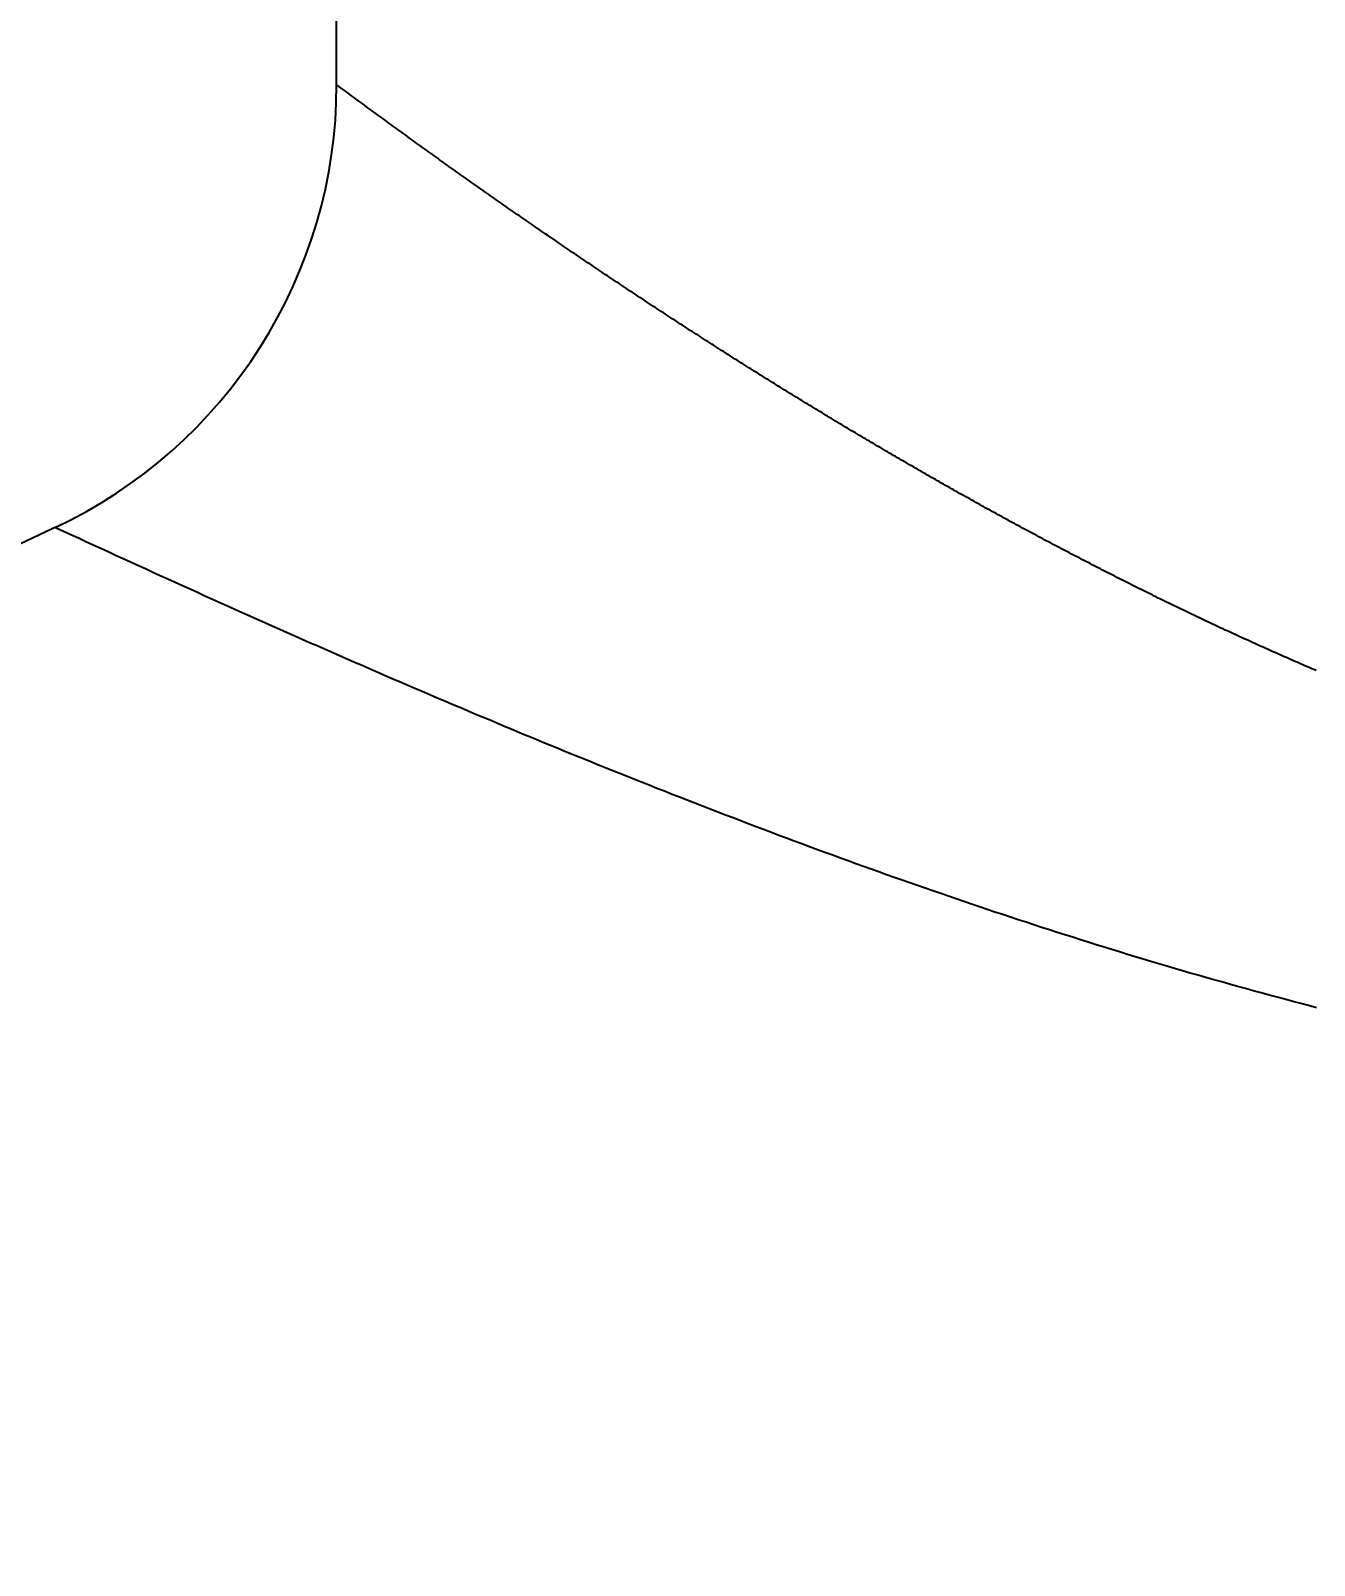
# Model space of a CAD drawing. Header units: millimetres. Extents: x 0 to 3800, y -67 to 2530.
# Drawn here: x 2310.78 to 2324.26, y 1473.67 to 1489.78 of the extents above; entities that cross this region are included whole.
import ezdxf

# ---------------------------------------------------------------- set-up
doc = ezdxf.new("R2010")
doc.units = ezdxf.units.MM
doc.layers.add('내부선 및 부속', color=4, linetype='Continuous')
doc.layers.add('치수선', color=7, linetype='Continuous')
doc.styles.add('____', font='')
doc.styles.get('____').set_extended_font_data('굴림')
doc.dimstyles.new('MSADIM', dxfattribs={"dimtxt": 33, "dimasz": 17, "dimexe": 10, "dimexo": 7.5, "dimgap": 10, "dimtad": 0, "dimtih": 1, "dimtoh": 1, "dimdec": 0, "dimzin": 1, "dimdsep": 46, "dimtxsty": '____', "dimcen": 11.25, "dimadec": 0, "dimazin": 0, "dimtfac": 1, "dimtdec": 0, "dimtix": 1, "dimtmove": 0, "dimatfit": 3, "dimfxl": 1, "dimtolj": 1, "dimtzin": 1, "dimarcsym": 0})

# ---------------------------------------------------------------- blocks, each defined once
blk = doc.blocks.new('*D35')
at = {"layer": '치수선', "color": 0, "linetype": 'Continuous', "lineweight": -2, "transparency": 16777216}
for p, q in [((2924.524, 1577.512), (2924.524, 1252.002)), ((2244.524, 1269.502), (2244.524, 1272.002)), ((2261.524, 1262.002), (2547.243, 1262.002)), ((2907.524, 1262.002), (2621.804, 1262.002))]:
    blk.add_line(p, q, dxfattribs=at)
at = {"layer": '치수선', "color": 0, "linetype": 'Continuous', "transparency": 16777216}
for points in [[(2261.524, 1264.835), (2261.524, 1259.168), (2244.524, 1262.002)], [(2907.524, 1264.835), (2907.524, 1259.168), (2924.524, 1262.002)]]:
    blk.add_solid(points, dxfattribs=at)
at = {"layer": '치수선', "color": 0, "linetype": 'Continuous', "transparency": 16777216, "insert": (2584.524, 1262.002), "char_height": 25, "attachment_point": 5, "style": '____'}
blk.add_mtext('\\A1;680', dxfattribs=at)

msp = doc.modelspace()

# ---------------------------------------------------------------- linework, layer by layer
at = {"layer": '내부선 및 부속', "linetype": 'Continuous'}
for p, q in [((2313.993, 1489.201), (2313.993, 1500.171)), ((2311.048, 1484.558), (2311.036, 1484.563))]:
    msp.add_line(p, q, dxfattribs=at)
at = {"layer": '내부선 및 부속', "linetype": 'Continuous', "flags": 128}
for points in [[(2324.278, 1483.061), (2324.255, 1483.071), (2324.233, 1483.08), (2324.211, 1483.09), (2324.188, 1483.1), (2324.166, 1483.109), (2324.144, 1483.119), (2324.121, 1483.129), (2324.099, 1483.138), (2324.077, 1483.148), (2324.055, 1483.158), (2324.032, 1483.168), (2324.01, 1483.177), (2323.988, 1483.187), (2323.966, 1483.197), (2323.943, 1483.207), (2323.921, 1483.216), (2323.899, 1483.226), (2323.877, 1483.236), (2323.854, 1483.246), (2323.832, 1483.256), (2323.81, 1483.266), (2323.788, 1483.276), (2323.766, 1483.286), (2323.743, 1483.296), (2323.721, 1483.306), (2323.699, 1483.315), (2323.677, 1483.325), (2323.655, 1483.335), (2323.633, 1483.346), (2323.61, 1483.356), (2323.588, 1483.366), (2323.566, 1483.376), (2323.544, 1483.386), (2323.522, 1483.396), (2323.5, 1483.406), (2323.478, 1483.416), (2323.456, 1483.426), (2323.433, 1483.436), (2323.411, 1483.447), (2323.389, 1483.457), (2323.367, 1483.467), (2323.345, 1483.477), (2323.323, 1483.487), (2323.301, 1483.498), (2323.279, 1483.508), (2323.257, 1483.518), (2323.235, 1483.529), (2323.213, 1483.539), (2323.191, 1483.549), (2323.169, 1483.56), (2323.147, 1483.57), (2323.125, 1483.58), (2323.103, 1483.591), (2323.081, 1483.601), (2323.059, 1483.612), (2323.037, 1483.622), (2323.015, 1483.632), (2322.993, 1483.643), (2322.971, 1483.653), (2322.949, 1483.664), (2322.927, 1483.674), (2322.905, 1483.685), (2322.884, 1483.695), (2322.862, 1483.706), (2322.84, 1483.716), (2322.818, 1483.727), (2322.796, 1483.738), (2322.796, 1483.738), (2322.774, 1483.748), (2322.752, 1483.759), (2322.73, 1483.77), (2322.708, 1483.78), (2322.687, 1483.791), (2322.665, 1483.801), (2322.643, 1483.812), (2322.621, 1483.823), (2322.599, 1483.834), (2322.577, 1483.844), (2322.556, 1483.855), (2322.534, 1483.866), (2322.512, 1483.877), (2322.49, 1483.887), (2322.468, 1483.898), (2322.447, 1483.909), (2322.425, 1483.92), (2322.403, 1483.931), (2322.381, 1483.942), (2322.36, 1483.952), (2322.338, 1483.963), (2322.316, 1483.974), (2322.294, 1483.985), (2322.273, 1483.996), (2322.251, 1484.007), (2322.229, 1484.018), (2322.208, 1484.029), (2322.186, 1484.04), (2322.164, 1484.051), (2322.143, 1484.062), (2322.121, 1484.073), (2322.099, 1484.084), (2322.078, 1484.095), (2322.056, 1484.106), (2322.034, 1484.117), (2322.013, 1484.128), (2321.991, 1484.139), (2321.969, 1484.15), (2321.948, 1484.161), (2321.926, 1484.172), (2321.905, 1484.184), (2321.883, 1484.195), (2321.861, 1484.206), (2321.84, 1484.217), (2321.818, 1484.228), (2321.797, 1484.24), (2321.775, 1484.251), (2321.753, 1484.262), (2321.732, 1484.273), (2321.71, 1484.284), (2321.689, 1484.296), (2321.667, 1484.307), (2321.646, 1484.318), (2321.624, 1484.33), (2321.603, 1484.341), (2321.581, 1484.352), (2321.56, 1484.364), (2321.538, 1484.375), (2321.517, 1484.386), (2321.495, 1484.398), (2321.474, 1484.409), (2321.452, 1484.421), (2321.431, 1484.432), (2321.409, 1484.443), (2321.388, 1484.455), (2321.366, 1484.466), (2321.345, 1484.478), (2321.324, 1484.489), (2321.302, 1484.501), (2321.281, 1484.512), (2321.259, 1484.524), (2321.238, 1484.535), (2321.217, 1484.547), (2321.195, 1484.558), (2321.174, 1484.57), (2321.152, 1484.581), (2321.131, 1484.593), (2321.11, 1484.605), (2321.088, 1484.616), (2321.067, 1484.628), (2321.046, 1484.64), (2321.024, 1484.651), (2321.003, 1484.663), (2320.982, 1484.674), (2320.96, 1484.686), (2320.939, 1484.698), (2320.918, 1484.71), (2320.896, 1484.721), (2320.875, 1484.733), (2320.854, 1484.745), (2320.832, 1484.756), (2320.811, 1484.768), (2320.79, 1484.78), (2320.769, 1484.792), (2320.747, 1484.804), (2320.726, 1484.815), (2320.705, 1484.827), (2320.684, 1484.839), (2320.662, 1484.851), (2320.641, 1484.863), (2320.641, 1484.863), (2320.62, 1484.875), (2320.599, 1484.886), (2320.577, 1484.898), (2320.556, 1484.91), (2320.535, 1484.922), (2320.514, 1484.934), (2320.493, 1484.946), (2320.471, 1484.958), (2320.45, 1484.97), (2320.429, 1484.982), (2320.408, 1484.994), (2320.387, 1485.006), (2320.366, 1485.018), (2320.345, 1485.03), (2320.323, 1485.042), (2320.302, 1485.054), (2320.281, 1485.066), (2320.26, 1485.078), (2320.239, 1485.09), (2320.218, 1485.102), (2320.197, 1485.114), (2320.176, 1485.126), (2320.155, 1485.138), (2320.133, 1485.15), (2320.112, 1485.162), (2320.091, 1485.175), (2320.07, 1485.187), (2320.049, 1485.199), (2320.028, 1485.211), (2320.007, 1485.223), (2319.986, 1485.235), (2319.965, 1485.248), (2319.944, 1485.26), (2319.923, 1485.272), (2319.902, 1485.284), (2319.881, 1485.296), (2319.86, 1485.309), (2319.839, 1485.321), (2319.818, 1485.333), (2319.797, 1485.345), (2319.776, 1485.358), (2319.755, 1485.37), (2319.734, 1485.382), (2319.713, 1485.395), (2319.692, 1485.407), (2319.671, 1485.419), (2319.65, 1485.432), (2319.629, 1485.444), (2319.608, 1485.456), (2319.587, 1485.469), (2319.566, 1485.481), (2319.546, 1485.493), (2319.525, 1485.506), (2319.504, 1485.518), (2319.483, 1485.531), (2319.462, 1485.543), (2319.441, 1485.556), (2319.42, 1485.568), (2319.399, 1485.58), (2319.378, 1485.593), (2319.358, 1485.605), (2319.337, 1485.618), (2319.316, 1485.63), (2319.295, 1485.643), (2319.274, 1485.655), (2319.253, 1485.668), (2319.232, 1485.68), (2319.212, 1485.693), (2319.191, 1485.706), (2319.17, 1485.718), (2319.149, 1485.731), (2319.128, 1485.743), (2319.108, 1485.756), (2319.087, 1485.769), (2319.066, 1485.781), (2319.045, 1485.794), (2319.025, 1485.806), (2319.004, 1485.819), (2318.983, 1485.832), (2318.962, 1485.844), (2318.941, 1485.857), (2318.921, 1485.87), (2318.9, 1485.882), (2318.879, 1485.895), (2318.859, 1485.908), (2318.838, 1485.92), (2318.817, 1485.933), (2318.796, 1485.946), (2318.776, 1485.959), (2318.755, 1485.971), (2318.734, 1485.984), (2318.714, 1485.997), (2318.693, 1486.01), (2318.672, 1486.023), (2318.652, 1486.035), (2318.631, 1486.048), (2318.61, 1486.061), (2318.59, 1486.074), (2318.569, 1486.087), (2318.548, 1486.099), (2318.548, 1486.099), (2318.528, 1486.112), (2318.507, 1486.125), (2318.486, 1486.138), (2318.466, 1486.151), (2318.445, 1486.164), (2318.425, 1486.177), (2318.404, 1486.19), (2318.383, 1486.202), (2318.363, 1486.215), (2318.342, 1486.228), (2318.322, 1486.241), (2318.301, 1486.254), (2318.28, 1486.267), (2318.26, 1486.28), (2318.239, 1486.293), (2318.219, 1486.306), (2318.198, 1486.319), (2318.178, 1486.332), (2318.157, 1486.345), (2318.137, 1486.358), (2318.116, 1486.371), (2318.096, 1486.384), (2318.075, 1486.397), (2318.054, 1486.41), (2318.034, 1486.423), (2318.013, 1486.436), (2317.993, 1486.449), (2317.972, 1486.462), (2317.952, 1486.476), (2317.932, 1486.489), (2317.911, 1486.502), (2317.891, 1486.515), (2317.87, 1486.528), (2317.85, 1486.541), (2317.829, 1486.554), (2317.809, 1486.567), (2317.788, 1486.581), (2317.768, 1486.594), (2317.747, 1486.607), (2317.727, 1486.62), (2317.707, 1486.633), (2317.686, 1486.646), (2317.666, 1486.66), (2317.645, 1486.673), (2317.625, 1486.686), (2317.605, 1486.699), (2317.584, 1486.713), (2317.564, 1486.726), (2317.543, 1486.739), (2317.523, 1486.752), (2317.503, 1486.766), (2317.482, 1486.779), (2317.462, 1486.792), (2317.442, 1486.805), (2317.421, 1486.819), (2317.401, 1486.832), (2317.381, 1486.845), (2317.36, 1486.859), (2317.34, 1486.872), (2317.32, 1486.885), (2317.299, 1486.899), (2317.279, 1486.912), (2317.259, 1486.925), (2317.238, 1486.939), (2317.218, 1486.952), (2317.198, 1486.966), (2317.177, 1486.979), (2317.157, 1486.992), (2317.137, 1487.006), (2317.117, 1487.019), (2317.096, 1487.033), (2317.076, 1487.046), (2317.056, 1487.059), (2317.036, 1487.073), (2317.015, 1487.086), (2316.995, 1487.1), (2316.975, 1487.113), (2316.955, 1487.127), (2316.934, 1487.14), (2316.914, 1487.154), (2316.894, 1487.167), (2316.874, 1487.181), (2316.853, 1487.194), (2316.833, 1487.208), (2316.813, 1487.221), (2316.793, 1487.235), (2316.773, 1487.248), (2316.752, 1487.262), (2316.732, 1487.275), (2316.712, 1487.289), (2316.692, 1487.303), (2316.672, 1487.316), (2316.652, 1487.33), (2316.631, 1487.343), (2316.611, 1487.357), (2316.591, 1487.371), (2316.571, 1487.384), (2316.551, 1487.398), (2316.531, 1487.411), (2316.511, 1487.425), (2316.511, 1487.425), (2316.491, 1487.439), (2316.47, 1487.452), (2316.45, 1487.466), (2316.43, 1487.48), (2316.41, 1487.493), (2316.39, 1487.507), (2316.37, 1487.521), (2316.35, 1487.535), (2316.33, 1487.548), (2316.31, 1487.562), (2316.29, 1487.576), (2316.27, 1487.589), (2316.25, 1487.603), (2316.229, 1487.617), (2316.209, 1487.631), (2316.189, 1487.644), (2316.169, 1487.658), (2316.149, 1487.672), (2316.129, 1487.686), (2316.109, 1487.699), (2316.089, 1487.713), (2316.069, 1487.727), (2316.049, 1487.741), (2316.029, 1487.755), (2316.009, 1487.768), (2315.989, 1487.782), (2315.969, 1487.796), (2315.949, 1487.81), (2315.929, 1487.824), (2315.909, 1487.838), (2315.889, 1487.851), (2315.869, 1487.865), (2315.849, 1487.879), (2315.829, 1487.893), (2315.809, 1487.907), (2315.789, 1487.921), (2315.77, 1487.935), (2315.75, 1487.949), (2315.73, 1487.963), (2315.71, 1487.977), (2315.69, 1487.99), (2315.67, 1488.004), (2315.65, 1488.018), (2315.63, 1488.032), (2315.61, 1488.046), (2315.59, 1488.06), (2315.57, 1488.074), (2315.55, 1488.088), (2315.531, 1488.102), (2315.511, 1488.116), (2315.491, 1488.13), (2315.471, 1488.144), (2315.451, 1488.158), (2315.431, 1488.172), (2315.411, 1488.186), (2315.391, 1488.2), (2315.372, 1488.214), (2315.352, 1488.228), (2315.332, 1488.242), (2315.312, 1488.256), (2315.292, 1488.27), (2315.272, 1488.284), (2315.253, 1488.298), (2315.233, 1488.313), (2315.213, 1488.327), (2315.193, 1488.341), (2315.173, 1488.355), (2315.154, 1488.369), (2315.134, 1488.383), (2315.114, 1488.397), (2315.094, 1488.411), (2315.074, 1488.425), (2315.055, 1488.44), (2315.035, 1488.454), (2315.015, 1488.468), (2314.995, 1488.482), (2314.975, 1488.496), (2314.956, 1488.51), (2314.936, 1488.524), (2314.916, 1488.539), (2314.896, 1488.553), (2314.877, 1488.567), (2314.857, 1488.581), (2314.837, 1488.595), (2314.818, 1488.61), (2314.798, 1488.624), (2314.778, 1488.638), (2314.758, 1488.652), (2314.739, 1488.667), (2314.719, 1488.681), (2314.699, 1488.695), (2314.68, 1488.709), (2314.66, 1488.724), (2314.64, 1488.738), (2314.621, 1488.752), (2314.601, 1488.766), (2314.581, 1488.781), (2314.562, 1488.795), (2314.542, 1488.809), (2314.522, 1488.824), (2314.522, 1488.824), (2314.503, 1488.838), (2314.483, 1488.852), (2314.463, 1488.866), (2314.444, 1488.881), (2314.424, 1488.895), (2314.404, 1488.909), (2314.385, 1488.924), (2314.365, 1488.938), (2314.345, 1488.952), (2314.326, 1488.967), (2314.306, 1488.981), (2314.287, 1488.996), (2314.267, 1489.01), (2314.247, 1489.024), (2314.228, 1489.039), (2314.208, 1489.053), (2314.189, 1489.068), (2314.169, 1489.082), (2314.15, 1489.096), (2314.13, 1489.111), (2314.11, 1489.125), (2314.091, 1489.14), (2314.071, 1489.154), (2314.052, 1489.169), (2314.032, 1489.183), (2314.013, 1489.197), (2313.993, 1489.212), (2313.993, 1489.212)], [(2324.282, 1479.522), (2324.199, 1479.544), (2324.116, 1479.566), (2324.033, 1479.588), (2323.95, 1479.61), (2323.867, 1479.632), (2323.784, 1479.654), (2323.701, 1479.677), (2323.618, 1479.699), (2323.535, 1479.722), (2323.452, 1479.745), (2323.369, 1479.768), (2323.287, 1479.792), (2323.204, 1479.815), (2323.121, 1479.839), (2323.039, 1479.862), (2322.956, 1479.886), (2322.874, 1479.91), (2322.791, 1479.934), (2322.709, 1479.959), (2322.626, 1479.983), (2322.544, 1480.008), (2322.462, 1480.032), (2322.379, 1480.057), (2322.297, 1480.082), (2322.215, 1480.107), (2322.133, 1480.132), (2322.051, 1480.158), (2321.969, 1480.183), (2321.886, 1480.209), (2321.805, 1480.235), (2321.723, 1480.261), (2321.641, 1480.287), (2321.559, 1480.313), (2321.477, 1480.339), (2321.395, 1480.365), (2321.313, 1480.392), (2321.232, 1480.419), (2321.15, 1480.445), (2321.068, 1480.472), (2320.987, 1480.499), (2320.905, 1480.526), (2320.824, 1480.554), (2320.742, 1480.581), (2320.661, 1480.609), (2320.58, 1480.636), (2320.498, 1480.664), (2320.417, 1480.692), (2320.336, 1480.72), (2320.255, 1480.748), (2320.173, 1480.776), (2320.092, 1480.804), (2320.011, 1480.833), (2319.93, 1480.861), (2319.849, 1480.89), (2319.768, 1480.918), (2319.687, 1480.947), (2319.606, 1480.976), (2319.525, 1481.005), (2319.444, 1481.034), (2319.364, 1481.063), (2319.283, 1481.093), (2319.202, 1481.122), (2319.121, 1481.152), (2319.041, 1481.181), (2318.96, 1481.211), (2318.879, 1481.241), (2318.799, 1481.271), (2318.718, 1481.301), (2318.638, 1481.331), (2318.558, 1481.361), (2318.477, 1481.392), (2318.397, 1481.422), (2318.316, 1481.452), (2318.236, 1481.483), (2318.156, 1481.514), (2318.076, 1481.544), (2317.995, 1481.575), (2317.915, 1481.606), (2317.915, 1481.606), (2317.835, 1481.637), (2317.755, 1481.668), (2317.675, 1481.7), (2317.595, 1481.731), (2317.515, 1481.762), (2317.435, 1481.794), (2317.355, 1481.825), (2317.275, 1481.857), (2317.195, 1481.889), (2317.115, 1481.92), (2317.036, 1481.952), (2316.956, 1481.984), (2316.876, 1482.016), (2316.796, 1482.048), (2316.717, 1482.08), (2316.637, 1482.113), (2316.557, 1482.145), (2316.478, 1482.177), (2316.398, 1482.21), (2316.319, 1482.243), (2316.239, 1482.275), (2316.16, 1482.308), (2316.08, 1482.341), (2316.001, 1482.374), (2315.922, 1482.406), (2315.842, 1482.439), (2315.763, 1482.472), (2315.684, 1482.506), (2315.604, 1482.539), (2315.525, 1482.572), (2315.446, 1482.605), (2315.367, 1482.639), (2315.288, 1482.672), (2315.208, 1482.706), (2315.129, 1482.739), (2315.05, 1482.773), (2314.971, 1482.807), (2314.892, 1482.841), (2314.813, 1482.874), (2314.734, 1482.908), (2314.655, 1482.942), (2314.576, 1482.976), (2314.497, 1483.01), (2314.419, 1483.045), (2314.34, 1483.079), (2314.261, 1483.113), (2314.182, 1483.147), (2314.103, 1483.182), (2314.025, 1483.216), (2313.946, 1483.251), (2313.867, 1483.285), (2313.789, 1483.32), (2313.71, 1483.354), (2313.631, 1483.389), (2313.553, 1483.424), (2313.474, 1483.459), (2313.396, 1483.493), (2313.317, 1483.528), (2313.238, 1483.563), (2313.16, 1483.598), (2313.082, 1483.633), (2313.003, 1483.668), (2312.925, 1483.703), (2312.846, 1483.738), (2312.768, 1483.774), (2312.69, 1483.809), (2312.611, 1483.844), (2312.533, 1483.88), (2312.455, 1483.915), (2312.376, 1483.95), (2312.298, 1483.986), (2312.22, 1484.021), (2312.142, 1484.057), (2312.063, 1484.092), (2311.985, 1484.128), (2311.907, 1484.164), (2311.829, 1484.199), (2311.751, 1484.235), (2311.673, 1484.271), (2311.594, 1484.307), (2311.516, 1484.343), (2311.438, 1484.378), (2311.36, 1484.414), (2311.282, 1484.45), (2311.204, 1484.486), (2311.126, 1484.522), (2311.048, 1484.558), (2311.048, 1484.558)]]:
    msp.add_lwpolyline(points, dxfattribs=at)
at = {"layer": '내부선 및 부속', "linetype": 'Continuous'}
for centre, radius, start, end in [((2308.86, 1489.212), 5.133, 295.0895, 0), ((2336.321, 1430.561), 59.628, 115.0714, 115.63864)]:
    msp.add_arc(centre, radius, start, end, dxfattribs=at)

# ---------------------------------------------------------------- dimensions: what is measured, and where the dimension line sits
at = {"layer": '치수선', "linetype": 'Continuous'}
dim = msp.add_linear_dim(base=(2244.524, 1262.002), p1=(2924.524, 1585.012), p2=(2244.524, 1262.002), dimstyle='MSADIM', override={"dimtxt": 25}, dxfattribs=at)
dim.commit()
dim.dimension.update_dxf_attribs({"geometry": '*D35', "text_midpoint": (2584.524, 1262.002)})

doc.saveas('drawing.dxf')
